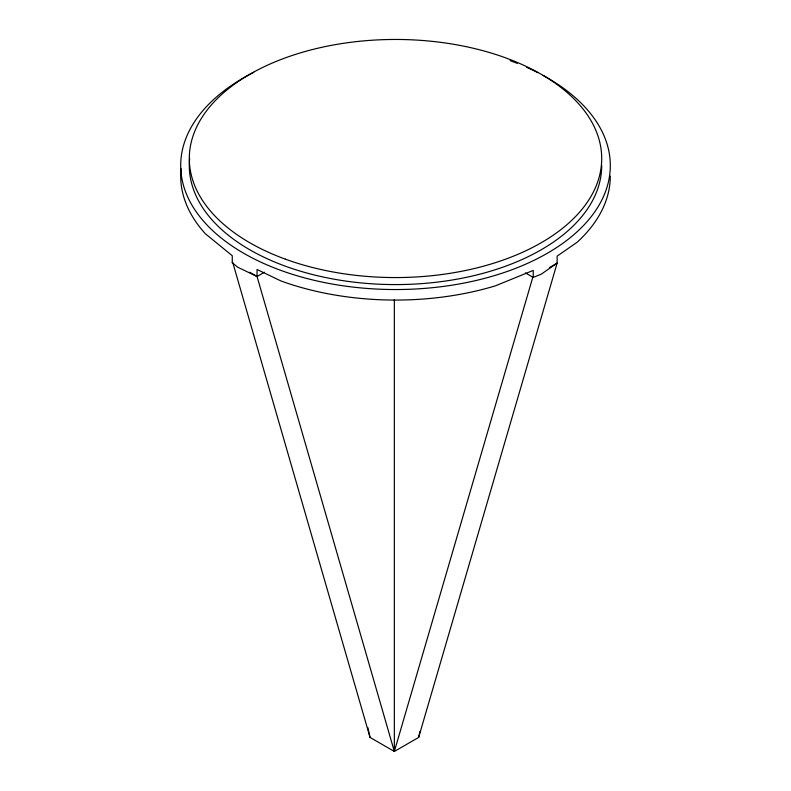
<?xml version="1.0" encoding="UTF-8"?>
<svg xmlns="http://www.w3.org/2000/svg" width="791" height="791" viewBox="0 0 791 791"><rect width="100%" height="100%" fill="white"/><g stroke="black" fill="none" stroke-linecap="round" stroke-linejoin="round"><path stroke-width="1.19" d="M532.818 277.186L394.343 751.45L257.045 276.504L237.755 267.239L232.267 262.75L232.742 262.474L370.04 737.42L394.343 751.45L418.647 737.42L419.962 731.388M418.647 737.42L557.121 263.156L557.121 256.136L577.153 242.234A214.796 124.009 0 0 0 610.296 176.156M249.649 272.233L257.045 276.504L264.501 272.203M549.725 267.427L557.121 263.156L541.291 274.141L533.233 277.423L525.362 272.875M367.944 727.769L370.04 737.42M533.233 277.423L533.233 270.413L495.492 285.808A214.796 124.009 0 0 1 280.864 280.924L257.045 269.484L257.045 276.504M394.343 299.68L394.343 751.45M232.267 262.75L232.267 255.73L205.393 233.78A214.796 124.009 0 0 1 181.07 168.79M543.16 75.461A214.796 124.009 0 0 1 546.897 253.506A214.796 124.009 0 0 1 238.546 250.183A214.796 124.009 0 0 1 253.753 72.347M510.136 60.65A214.796 124.009 0 0 1 517.314 63.379M526.648 67.314A214.796 124.009 0 0 1 537.821 72.643M601.704 165.448A206.204 119.055 0 0 1 389.449 284.533A206.204 119.055 0 0 1 189.652 158.467M285.452 259.191A206.204 119.055 0 0 0 601.546 163.193A206.204 119.055 0 0 0 299.502 53.145A206.204 119.055 0 0 0 285.452 259.191"/></g></svg>
